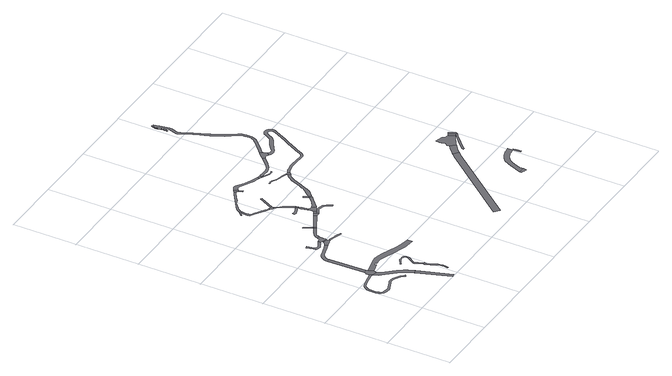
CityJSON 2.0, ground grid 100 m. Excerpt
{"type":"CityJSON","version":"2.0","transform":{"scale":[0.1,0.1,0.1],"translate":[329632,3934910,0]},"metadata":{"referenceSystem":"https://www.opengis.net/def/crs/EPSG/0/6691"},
"CityObjects":{
"road1":{"type":"Road","attributes":{"RoadStructureAttribute.sectionType":"1"},"geometry":[{"type":"MultiSurface","lod":"1","boundaries":[[[0,1,2,3,4,5,6,7,8,9,10,11,12,13,14,15,16,17,18,19,20,21,22,23,24,25,26,27,28,29,30,31,32,33,34,35,36,37,38,39,40,41,42,43,44,45,46,47,48,49,50,51,52,53,54,55,56,57,58,59]]]}]},
"road2":{"type":"Road","geometry":[{"type":"MultiSurface","lod":"1","boundaries":[[[60,61,62,63,59,58,64,65,66,67]]]}]},
"road3":{"type":"Road","attributes":{"RoadStructureAttribute.sectionType":"1"},"geometry":[{"type":"MultiSurface","lod":"1","boundaries":[[[68,69,70,71,72,73,64,58,74,75,76,77,78,79,80]]]}]},
"road4":{"type":"Road","attributes":{"RoadStructureAttribute.sectionType":"7"},"geometry":[{"type":"MultiSurface","lod":"1","boundaries":[[[81,60,67,82]]]}]},
"road5":{"type":"Road","geometry":[{"type":"MultiSurface","lod":"1","boundaries":[[[83,84,85,86,68,80]]]}]},
"road6":{"type":"Road","attributes":{"RoadStructureAttribute.sectionType":"1"},"geometry":[{"type":"MultiSurface","lod":"1","boundaries":[[[87,88,89,90,91,92,93,94,95,96,97,98,99,100,101,102,103,104,105,81,82]]]}]},
"road7":{"type":"Road","attributes":{"RoadStructureAttribute.sectionType":"1"},"geometry":[{"type":"MultiSurface","lod":"1","boundaries":[[[106,107,108,109,110,111,112,113,114,115,116,117,118,119,120,121,122,123,124,125,126,127,128,129,130,131,132,133,134,135,136,137]]]}]},
"road8":{"type":"Road","attributes":{"RoadStructureAttribute.sectionType":"1"},"geometry":[{"type":"MultiSurface","lod":"1","boundaries":[[[138,139,140,141,142,143,144,145,146,147,148,149,150,151,152,153,154,155,156,157,158]]]}]},
"road9":{"type":"Road","geometry":[{"type":"MultiSurface","lod":"1","boundaries":[[[159,160,106,137,161,162,138,158]]]}]},
"road10":{"type":"Road","attributes":{"RoadStructureAttribute.sectionType":"1"},"geometry":[{"type":"MultiSurface","lod":"1","boundaries":[[[65,163,164,165,166,167,168,169,170,171,172,173,174,175,176,177,178,179,180,181,182,183,184,185,186,66]]]}]},
"road11":{"type":"Road","attributes":{"RoadStructureAttribute.sectionType":"1"},"geometry":[{"type":"MultiSurface","lod":"1","boundaries":[[[187,188,189,190,191,192,193,194,195,196,197,198,199,200,201,202,203,204,205,206,207,208,209,210,211,212,213,214,215,216,217,218,219,220,221,222,223,224]]]}]},
"road12":{"type":"Road","geometry":[{"type":"MultiSurface","lod":"1","boundaries":[[[225,226,227,228,229,230,231,232,233,234,95,94,235,236,237]]]}]},
"road13":{"type":"Road","attributes":{"RoadStructureAttribute.sectionType":"1"},"geometry":[{"type":"MultiSurface","lod":"1","boundaries":[[[238,239,228,227,240]]]}]},
"road14":{"type":"Road","geometry":[{"type":"MultiSurface","lod":"1","boundaries":[[[241,242,243,244,245,246,247,224,223,248,249,250,251,252,253,254,255,238,240,256,257,258,259,260]]]}]},
"road15":{"type":"Road","attributes":{"RoadStructureAttribute.sectionType":"1"},"geometry":[{"type":"MultiSurface","lod":"1","boundaries":[[[236,261,262,263,264,265,266,267,268,269,270,271,272,273,274,237]]]}]},
"road16":{"type":"Road","attributes":{"RoadStructureAttribute.sectionType":"1"},"geometry":[{"type":"MultiSurface","lod":"1","boundaries":[[[275,276,277,278,279,280,281,282,283,284,285,286,287,288,289,241,260]]]}]},
"road17":{"type":"Road","attributes":{"RoadStructureAttribute.sectionType":"1"},"geometry":[{"type":"MultiSurface","lod":"1","boundaries":[[[290,291,292,293,282]]]}]},
"road18":{"type":"Road","geometry":[{"type":"MultiSurface","lod":"1","boundaries":[[[282,281,294,290]]]}]},
"road19":{"type":"Road","attributes":{"RoadStructureAttribute.sectionType":"1"},"geometry":[{"type":"MultiSurface","lod":"1","boundaries":[[[295,296,290,294]]]}]},
"road20":{"type":"Road","geometry":[{"type":"MultiSurface","lod":"1","boundaries":[[[297,298,299,300,301]]]}]},
"road21":{"type":"Road","attributes":{"RoadStructureAttribute.sectionType":"1"},"geometry":[{"type":"MultiSurface","lod":"1","boundaries":[[[300,299,302,303,304,300,305,306,307,308,309,310,311,312,313,314,315,316,317,318,319,320,321,322,323,324,301]]]}]},
"road22":{"type":"Road","geometry":[{"type":"MultiSurface","lod":"1","boundaries":[[[325,326,327,328,296,295,329,330]]]}]},
"road23":{"type":"Road","geometry":[{"type":"MultiSurface","lod":"1","boundaries":[[[331,332,333,334,335,314,313,336,337,338]]]}]},
"road24":{"type":"Road","geometry":[{"type":"MultiSurface","lod":"1","boundaries":[[[339,340,341,342,343,344,345,346,347,348,349,350]]]}]},
"road25":{"type":"Road","attributes":{"RoadStructureAttribute.sectionType":"1"},"geometry":[{"type":"MultiSurface","lod":"1","boundaries":[[[351,328,327,352,353]]]}]},
"road26":{"type":"Road","attributes":{"RoadStructureAttribute.sectionType":"1"},"geometry":[{"type":"MultiSurface","lod":"1","boundaries":[[[354,355,356,357,358,359,360,361,362,363,364,298,297,365,366,367,368,369,370,371,372,373,374,375]]]}]},
"road27":{"type":"Road","attributes":{"RoadStructureAttribute.sectionType":"1"},"geometry":[{"type":"MultiSurface","lod":"1","boundaries":[[[376,377,378,379,380,381,382,383,350,384,385,386,387,388,389,390,391,392,393,394,331,338]]]}]},
"road28":{"type":"Road","attributes":{"RoadStructureAttribute.sectionType":"1"},"geometry":[{"type":"MultiSurface","lod":"1","boundaries":[[[395,396,349,397,398,399,400]]]}]},
"road29":{"type":"Road","geometry":[{"type":"MultiSurface","lod":"1","boundaries":[[[349,396,384,350]]]}]},
"road30":{"type":"Road","attributes":{"RoadStructureAttribute.sectionType":"1"},"geometry":[{"type":"MultiSurface","lod":"1","boundaries":[[[333,401,402,403,334]]]}]},
"road31":{"type":"Road","geometry":[{"type":"MultiSurface","lod":"1","boundaries":[[[404,405,406,407,408,409,410,411,412,413,414,415,416,417,418,400,399,419,420,421,351,353]]]}]},
"road32":{"type":"Road","attributes":{"RoadStructureAttribute.sectionType":"1"},"geometry":[{"type":"MultiSurface","lod":"1","boundaries":[[[422,423,424,425,426,427,428,429,430,431,432,433,434,435,436,437,438,439,440,441,325,330]]]}]},
"road33":{"type":"Road","attributes":{"RoadStructureAttribute.sectionType":"1"},"geometry":[{"type":"MultiSurface","lod":"1","boundaries":[[[442,443,444,445,446,447,448,449,450,451,452,453,454,455,456,411,410]]]}]},
"road34":{"type":"Road","geometry":[{"type":"MultiSurface","lod":"1","boundaries":[[[457,458,459,460,354,375]]]}]},
"road35":{"type":"Road","geometry":[{"type":"MultiSurface","lod":"1","boundaries":[[[461,462,458,457]]]}]},
"road36":{"type":"Road","geometry":[{"type":"MultiSurface","lod":"1","boundaries":[[[463,464,465,466]]]}]},
"road37":{"type":"Road","geometry":[{"type":"MultiSurface","lod":"1","boundaries":[[[447,446,467,463,466]]]}]},
"road38":{"type":"Road","attributes":{"RoadStructureAttribute.sectionType":"1"},"geometry":[{"type":"MultiSurface","lod":"1","boundaries":[[[459,468,469,470,471,472,473,474,475,476,477,478,479,480,481,482,483,484,485,486,487,488,489,490,460]]]}]},
"road39":{"type":"Road","attributes":{"RoadStructureAttribute.sectionType":"1"},"geometry":[{"type":"MultiSurface","lod":"1","boundaries":[[[491,492,493,494,495,496,497,498,499,500,501,502,503,504,505,506,507,463,467,508,509,510,511,512,513,514,515,516,517,518,519,520,521,522,523,524]]]}]},
"road40":{"type":"Road","geometry":[{"type":"MultiSurface","lod":"1","boundaries":[[[479,478,525,526,527]]]}]},
"road41":{"type":"Road","attributes":{"RoadStructureAttribute.sectionType":"1"},"geometry":[{"type":"MultiSurface","lod":"1","boundaries":[[[528,529,530,531,532,533,534,535,536,537,538,539,540,541,542,543,544,545,546,547,548,549,550,551]]]}]},
"road42":{"type":"Road","geometry":[{"type":"MultiSurface","lod":"1","boundaries":[[[550,524,523,552,553,554,551]]]}]},
"road43":{"type":"Road","attributes":{"RoadStructureAttribute.sectionType":"1"},"geometry":[{"type":"MultiSurface","lod":"1","boundaries":[[[526,525,555,556,557,558,559,560,561,562,563,564,526,565,566,567,568,569,570,571,572,573,574,575,576,577,578,579,580,581,582,583,584,585,586,587,527]]]}]},
"road44":{"type":"Road","attributes":{"function":"2","RoadStructureAttribute.sectionType":"7"},"geometry":[{"type":"MultiSurface","lod":"1","boundaries":[[[588,589,590,591,592,593,594]]]}]},
"road45":{"type":"Road","geometry":[{"type":"MultiSurface","lod":"1","boundaries":[[[595,596,597,598,599,600,601,578,577,602,603,604,605,606,607,608]]]}]},
"road46":{"type":"Road","attributes":{"RoadStructureAttribute.sectionType":"1"},"geometry":[{"type":"MultiSurface","lod":"1","boundaries":[[[607,609,610,611,612,613,614,615,616,617,618,619,620,621,622,623,624,625,626,627,628,629,630,631,632,633,634,635,636,637,638,639,640,641,642,643,644,645,646,647,648,649,650,651,652,653,654,655,656,657,658,659,660,661,662,663,664,665,666,554,553,667,668,669,670,671,672,673,674,675,676,677,678,679,680,681,682,683,684,685,686,687,688,689,690,691,692,693,694,695,696,697,698,699,700,701,702,703,704,705,706,707,708,709,710,711,712,713,714,715,716,717,718,719,720,721,722,723,608]]]}]},
"road47":{"type":"Road","attributes":{"RoadStructureAttribute.sectionType":"1"},"geometry":[{"type":"MultiSurface","lod":"1","boundaries":[[[724,725,726,727,728,729,730,731,732,733,734,735,736,737,738,739,740,741,742,743,744,745]]]}]},
"road48":{"type":"Road","attributes":{"RoadStructureAttribute.sectionType":"1"},"geometry":[{"type":"MultiSurface","lod":"1","boundaries":[[[746,747,748,749,750,751,752,753,754,755,756,757,758,759,760,761,762,763,764,765,766,767,768,769,770,771,772,773,774,775,776,777,600,599,778,779,780,781,782,783,784,785,786,787,788,789,790,791,792,793,794,795,796,797,798,799,800,801,802,803,804,805,806,807,808,809,810,811,745]]]}]},
"road49":{"type":"Road","geometry":[{"type":"MultiSurface","lod":"1","boundaries":[[[811,812,813,814,724,745]]]}]},
"road50":{"type":"Road","geometry":[{"type":"MultiSurface","lod":"1","boundaries":[[[815,816,817,818,819,820]]]}]},
"road51":{"type":"Road","attributes":{"function":"2","RoadStructureAttribute.sectionType":"1"},"geometry":[{"type":"MultiSurface","lod":"1","boundaries":[[[821,822,823,824,825,826,827,828,829,830,831,832,833,834,835,836,837,838,839,840,841,842,835,843,844,845,846,847,848,849,850,851,852,853,854,855,856,857,816,815]]]}]},
"road52":{"type":"Road","attributes":{"function":"2","RoadStructureAttribute.sectionType":"1"},"geometry":[{"type":"MultiSurface","lod":"1","boundaries":[[[858,859,860,861,862,863,864,588,594]]]}]},
"road53":{"type":"Road","geometry":[{"type":"MultiSurface","lod":"1","boundaries":[[[865,866,867,868,869,870,871,872,873,874,875,876,877,878,879,862,861,880,881,882]]]}]},
"road54":{"type":"Road","attributes":{"RoadStructureAttribute.sectionType":"1"},"geometry":[{"type":"MultiSurface","lod":"1","boundaries":[[[883,884,885,886,887,888,889,890,891,892,893,894,895]]]}]},
"road55":{"type":"Road","attributes":{"function":"2","RoadStructureAttribute.sectionType":"1"},"geometry":[{"type":"MultiSurface","lod":"1","boundaries":[[[896,897,865,882]]]}]},
"road56":{"type":"Road","geometry":[{"type":"MultiSurface","lod":"1","boundaries":[[[883,895,898,899,897,896]]]}]}
},
"vertices":[
[262,1029,0],[151,1008,0],[78,984,0],[45,955,0],[18,898,0],[5,852,0],[2,804,0],[5,753,0],[20,708,0],[38,674,0],[53,662,0],[71,651,0],[88,642,0],[108,634,0],[120,630,0],[132,627,0],[149,625,0],[160,624,0],[168,625,0],[182,628,0],[196,632,0],[220,642,0],[263,660,0],[331,690,0],[346,696,0],[361,700,0],[375,701,0],[396,701,0],[427,693,0],[466,675,0],[521,638,0],[559,601,0],[574,582,0],[597,601,0],[581,621,0],[541,661,0],[481,701,0],[437,721,0],[400,731,0],[374,731,0],[354,730,0],[318,715,0],[265,692,0],[216,670,0],[174,658,0],[153,659,0],[123,665,0],[82,679,0],[62,694,0],[48,720,0],[34,759,0],[32,804,0],[35,847,0],[46,887,0],[69,936,0],[93,958,0],[159,979,0],[268,999,0],[371,1018,0],[358,1046,0],
[373,1138,0],[364,1105,0],[354,1104,0],[355,1074,0],[459,994,0],[466,1038,0],[442,1123,0],[429,1139,0],
[765,547,0],[728,635,0],[698,689,0],[635,769,0],[524,896,0],[472,958,0],[386,988,0],[415,925,0],[474,854,0],[585,727,0],[644,653,0],[670,606,0],[708,524,0],
[358,1722,0],[413,1723,0],
[711,516,0],[890,5,0],[946,25,0],[769,538,0],
[416,1758,0],[418,1772,0],[423,1785,0],[435,1801,0],[460,1827,0],[488,1841,0],[640,1890,0],[705,1910,0],[691,1954,0],[628,1933,0],[471,1883,0],[457,1879,0],[440,1871,0],[421,1859,0],[396,1832,0],[384,1811,0],[372,1785,0],[366,1765,0],[360,1744,0],
[979,536,0],[953,600,0],[934,633,0],[930,646,0],[931,658,0],[932,667,0],[1000,769,0],[1009,796,0],[1009,815,0],[1001,839,0],[981,857,0],[954,865,0],[927,865,0],[893,863,0],[816,816,0],[799,802,0],[808,790,0],[824,803,0],[898,845,0],[928,847,0],[951,847,0],[972,841,0],[986,828,0],[991,812,0],[991,799,0],[984,777,0],[915,673,0],[913,660,0],[912,644,0],[917,626,0],[936,592,0],[963,529,0],
[963,502,0],[963,501,0],[964,489,0],[967,478,0],[992,421,0],[1041,328,0],[1045,318,0],[1049,267,0],[1049,228,0],[1037,179,0],[1056,172,0],[1069,223,0],[1067,267,0],[1063,322,0],[1060,328,0],[1055,340,0],[1012,431,0],[988,486,0],[986,492,0],[985,498,0],[985,501,0],
[987,503,0],[997,522,0],[965,523,0],[963,514,0],
[479,1041,0],[494,1045,0],[616,1077,0],[609,1111,0],[652,1120,0],[658,1093,0],[722,1103,0],[760,1096,0],[850,1068,0],[958,1021,0],[1208,948,0],[1306,930,0],[1374,925,0],[1374,1009,0],[1292,1014,0],[1159,1049,0],[1016,1104,0],[913,1147,0],[823,1173,0],[795,1180,0],[742,1181,0],[690,1176,0],[564,1149,0],[458,1123,0],
[713,2073,0],[680,2055,0],[630,2025,0],[626,2023,0],[621,2021,0],[612,2019,0],[606,2018,0],[598,2017,0],[592,2018,0],[585,2019,0],[581,2021,0],[577,2022,0],[574,2025,0],[569,2034,0],[562,2050,0],[536,2159,0],[502,2150,0],[529,2040,0],[537,2019,0],[545,2002,0],[549,1998,0],[555,1994,0],[565,1989,0],[575,1985,0],[584,1984,0],[598,1982,0],[609,1982,0],[617,1983,0],[626,1985,0],[635,1988,0],[644,1993,0],[699,2025,0],[704,2028,0],[713,2030,0],[722,2032,0],[727,2033,0],[730,2033,0],[729,2079,0],
[830,1966,0],[813,1977,0],[817,1987,0],[755,2010,0],[754,2007,0],[752,2004,0],[748,1999,0],[744,1995,0],[732,1984,0],[717,1972,0],[792,1937,0],[827,1945,0],[832,1966,0],
[756,2020,0],[756,2015,0],[820,1996,0],
[795,2131,0],[792,2123,0],[790,2106,0],[787,2102,0],[783,2098,0],[775,2093,0],[765,2089,0],[733,2033,0],[739,2033,0],[744,2033,0],[750,2032,0],[753,2030,0],[754,2028,0],[756,2026,0],[756,2023,0],[830,2021,0],[831,2030,0],[835,2071,0],[837,2094,0],[839,2118,0],
[849,1942,0],[909,1928,0],[931,1923,0],[949,1918,0],[965,1913,0],[1001,1900,0],[1044,1881,0],[1052,1899,0],[1008,1918,0],[972,1932,0],[955,1937,0],[936,1942,0],[913,1947,0],[859,1960,0],
[844,2137,0],[848,2152,0],[854,2166,0],[864,2180,0],[873,2190,0],[918,2216,0],[994,2256,0],[973,2294,0],[898,2252,0],[846,2216,0],[834,2206,0],[826,2196,0],[817,2183,0],[806,2164,0],[798,2142,0],
[992,2304,0],[967,2358,0],[929,2438,0],[908,2429,0],
[1012,2266,0],
[1270,2404,0],[1248,2444,0],
[856,3398,0],[827,3405,0],[808,3385,0],[819,3375,0],[848,3367,0],
[790,3367,0],[757,3336,0],[765,3325,0],[817,3368,0],[808,3280,0],[808,3268,0],[809,3255,0],[813,3219,0],[824,3213,0],[869,3190,0],[1030,3088,0],[1089,3052,0],[1102,3074,0],[1074,3086,0],[1041,3106,0],[887,3207,0],[856,3227,0],[847,3235,0],[841,3248,0],[839,3260,0],[838,3268,0],[838,3280,0],[846,3363,0],
[1323,2436,0],[1318,2434,0],[1314,2436,0],[1295,2471,0],[1322,2400,0],[1338,2409,0],
[1153,3040,0],[1149,3051,0],[1154,3062,0],[1132,3074,0],[1119,3072,0],[1090,3052,0],[1123,3025,0],[1133,3016,0],
[1201,2726,0],[1191,2723,0],[1184,2721,0],[1176,2722,0],[1156,2727,0],[1145,2694,0],[1170,2688,0],[1185,2686,0],[1199,2688,0],[1213,2692,0],[1307,2728,0],[1299,2763,0],
[1339,2495,0],[1335,2448,0],[1358,2462,0],
[1212,3704,0],[1176,3682,0],[1043,3594,0],[980,3548,0],[872,3468,0],[861,3459,0],[858,3456,0],[852,3450,0],[840,3435,0],[833,3422,0],[828,3411,0],[857,3401,0],[861,3410,0],[867,3421,0],[874,3433,0],[880,3440,0],[891,3450,0],[994,3535,0],[1058,3557,0],[1060,3569,0],[1190,3655,0],[1233,3671,0],
[1162,2993,0],[1197,2953,0],[1221,2922,0],[1234,2903,0],[1238,2896,0],[1264,2852,0],[1282,2815,0],[1298,2767,0],[1328,2769,0],[1327,2775,0],[1308,2822,0],[1287,2859,0],[1282,2867,0],[1257,2908,0],[1253,2914,0],[1239,2935,0],[1214,2967,0],[1177,3009,0],[1163,3027,0],
[1346,2686,0],[1335,2734,0],[1317,2680,0],[1336,2587,0],[1336,2586,0],[1365,2592,0],
[1230,3208,0],[1268,3282,0],[1246,3294,0],
[1364,2465,0],[1387,2477,0],[1421,2491,0],[1431,2496,0],[1440,2501,0],[1449,2509,0],[1457,2517,0],[1410,2571,0],[1402,2569,0],[1394,2569,0],[1386,2571,0],[1380,2574,0],[1374,2579,0],[1370,2584,0],[1368,2587,0],[1346,2542,0],[1347,2516,0],[1345,2503,0],
[1353,2417,0],[1422,2453,0],[1428,2454,0],[1438,2453,0],[1459,2447,0],[1522,2430,0],[1530,2426,0],[1538,2418,0],[1549,2403,0],[1593,2323,0],[1617,2335,0],[1569,2414,0],[1552,2439,0],[1540,2454,0],[1531,2461,0],[1466,2477,0],[1438,2482,0],[1429,2482,0],[1420,2481,0],[1391,2468,0],
[1570,2615,0],[1596,2639,0],[1620,2662,0],[1643,2685,0],[1648,2690,0],[1619,2720,0],[1613,2711,0],[1592,2690,0],[1569,2669,0],[1544,2646,0],[1522,2629,0],[1500,2614,0],[1480,2602,0],[1457,2589,0],[1438,2580,0],
[1260,3662,0],[1288,3670,0],[1285,3681,0],[1255,3731,0],
[1278,3596,0],[1307,3604,0],
[1636,2741,0],[1596,2808,0],[1574,2795,0],[1614,2728,0],
[1667,2708,0],
[1319,3697,0],[1330,3702,0],[1345,3705,0],[1356,3703,0],[1366,3699,0],[1410,3679,0],[1463,3645,0],[1546,3603,0],[1592,3582,0],[1632,3571,0],[1686,3559,0],[1695,3596,0],[1643,3609,0],[1583,3629,0],[1481,3681,0],[1376,3744,0],[1358,3757,0],[1348,3761,0],[1337,3764,0],[1323,3763,0],[1311,3760,0],[1286,3750,0],[1283,3748,0],
[1950,3245,0],[1938,3236,0],[1917,3217,0],[1904,3205,0],[1897,3195,0],[1890,3184,0],[1871,3154,0],[1856,3127,0],[1843,3097,0],[1825,3051,0],[1794,2976,0],[1774,2929,0],[1762,2903,0],[1750,2884,0],[1736,2865,0],[1720,2845,0],[1702,2823,0],[1736,2774,0],[1753,2794,0],[1763,2810,0],[1773,2831,0],[1794,2877,0],[1811,2913,0],[1831,2961,0],[1862,3036,0],[1880,3082,0],[1892,3109,0],[1905,3133,0],[1924,3163,0],[1928,3170,0],[1934,3179,0],[1958,3200,0],[1981,3219,0],[1959,3251,0],
[1730,3537,0],[1737,3551,0],[1745,3584,0],
[1928,3299,0],[1910,3305,0],[1804,3332,0],[1785,3339,0],[1738,3369,0],[1714,3377,0],[1700,3383,0],[1684,3384,0],[1672,3383,0],[1653,3380,0],[1642,3378,0],[1647,3364,0],[1656,3366,0],[1674,3369,0],[1684,3369,0],[1697,3368,0],[1709,3363,0],[1731,3356,0],[1779,3326,0],[1800,3318,0],[1906,3290,0],[1910,3289,0],[1962,3272,0],[1966,3287,0],
[2002,3235,0],[2019,3250,0],[1996,3278,0],
[1846,3479,0],[1870,3475,0],[1892,3476,0],[1905,3480,0],[1915,3487,0],[1909,3500,0],[1900,3494,0],[1889,3491,0],[1871,3490,0],[1850,3494,0],[1774,3545,0],[1831,3541,0],[1885,3542,0],[1906,3545,0],[1927,3550,0],[1951,3557,0],[1973,3566,0],[2019,3597,0],[2051,3620,0],[2066,3632,0],[2100,3667,0],[2134,3703,0],[2173,3733,0],[2139,3765,0],[2115,3739,0],[2037,3664,0],[1998,3628,0],[1944,3592,0],[1935,3588,0],[1919,3584,0],[1890,3579,0],[1829,3578,0],[1752,3582,0],
[3534,1491,0],[3527,1483,0],[3488,1441,0],[2564,290,0],[2638,222,0],[3566,1379,0],[3614,1428,0],
[2278,3777,0],[2270,3792,0],[2266,3807,0],[2268,3818,0],[2272,3829,0],[2237,3865,0],[2194,3824,0],[2190,3738,0],[2219,3741,0],[2231,3741,0],[2239,3739,0],[2245,3734,0],[2249,3730,0],[2285,3766,0],
[2261,3719,0],[2277,3708,0],[2291,3703,0],[2304,3698,0],[2318,3695,0],[2332,3692,0],[2344,3693,0],[2358,3696,0],[2383,3708,0],[2435,3740,0],[2448,3748,0],[2516,3792,0],[2597,3842,0],[2616,3856,0],[2635,3873,0],[2646,3882,0],[2657,3896,0],[2668,3912,0],[2691,3963,0],[2703,3986,0],[2713,4000,0],[2724,4010,0],[2738,4017,0],[2750,4018,0],[2762,4017,0],[2769,4014,0],[2776,4010,0],[2783,4004,0],[2788,3999,0],[2793,3991,0],[2796,3983,0],[2798,3972,0],[2798,3961,0],[2797,3953,0],[2794,3940,0],[2785,3921,0],[2717,3785,0],[2665,3690,0],[2629,3623,0],[2545,3466,0],[2514,3405,0],[2495,3367,0],[2486,3349,0],[2485,3347,0],[2480,3339,0],[2474,3334,0],[2466,3330,0],[2456,3326,0],[2445,3325,0],[2430,3325,0],[2338,3330,0],[2299,3331,0],[2251,3331,0],[2178,3331,0],[2089,3320,0],[2066,3316,0],[2051,3310,0],[2031,3299,0],[2020,3250,0],[2051,3267,0],[2067,3275,0],[2081,3280,0],[2098,3284,0],[2173,3295,0],[2249,3297,0],[2298,3295,0],[2411,3291,0],[2441,3292,0],[2458,3293,0],[2471,3296,0],[2484,3302,0],[2495,3310,0],[2504,3320,0],[2507,3327,0],[2521,3351,0],[2541,3392,0],[2571,3452,0],[2643,3585,0],[2655,3609,0],[2712,3713,0],[2720,3728,0],[2743,3771,0],[2812,3907,0],[2827,3940,0],[2832,3960,0],[2833,3980,0],[2830,3996,0],[2825,4009,0],[2814,4027,0],[2798,4043,0],[2780,4054,0],[2762,4060,0],[2743,4062,0],[2729,4063,0],[2716,4061,0],[2698,4053,0],[2682,4040,0],[2672,4028,0],[2660,4008,0],[2643,3974,0],[2616,3925,0],[2605,3908,0],[2597,3902,0],[2584,3894,0],[2551,3878,0],[2518,3862,0],[2483,3845,0],[2417,3789,0],[2370,3747,0],[2360,3742,0],[2346,3738,0],[2332,3737,0],[2318,3740,0],[2306,3747,0],[2297,3754,0],
[2064,5482,0],[2063,5480,0],[2058,5467,0],[2055,5438,0],[2057,5408,0],[2070,5354,0],[2075,5315,0],[2075,5299,0],[2074,5284,0],[2072,5267,0],[2069,5253,0],[2083,5250,0],[2087,5264,0],[2090,5282,0],[2090,5297,0],[2090,5316,0],[2085,5356,0],[2072,5410,0],[2070,5438,0],[2073,5464,0],[2075,5469,0],[2078,5474,0],
[2077,5461,0],[2078,5452,0],[2084,5430,0],[2097,5401,0],[2111,5328,0],[2120,5297,0],[2122,5273,0],[2122,5253,0],[2115,5225,0],[2094,5156,0],[2086,5124,0],[2084,5102,0],[2088,5089,0],[2105,5059,0],[2180,4901,0],[2219,4812,0],[2239,4747,0],[2269,4675,0],[2361,4489,0],[2407,4409,0],[2465,4336,0],[2478,4317,0],[2486,4293,0],[2495,4238,0],[2499,4172,0],[2497,4149,0],[2486,4124,0],[2478,4105,0],[2463,4084,0],[2400,4014,0],[2361,3978,0],[2285,3911,0],[2281,3847,0],[2292,3862,0],[2325,3891,0],[2387,3947,0],[2428,3986,0],[2496,4060,0],[2512,4085,0],[2523,4109,0],[2535,4140,0],[2539,4168,0],[2535,4242,0],[2524,4305,0],[2515,4332,0],[2499,4358,0],[2440,4432,0],[2396,4508,0],[2375,4550,0],[2306,4691,0],[2276,4761,0],[2257,4826,0],[2216,4918,0],[2141,5076,0],[2130,5093,0],[2126,5107,0],[2127,5125,0],[2133,5147,0],[2154,5216,0],[2161,5245,0],[2163,5271,0],[2160,5305,0],[2150,5338,0],[2136,5412,0],[2118,5459,0],[2116,5478,0],
[2118,5497,0],[2082,5514,0],[2079,5506,0],
[3702,447,0],[3612,451,0],[3603,423,0],[3661,404,0],[3660,396,0],[3700,394,0],
[3704,511,0],[3708,519,0],[3739,600,0],[3746,617,0],[3773,671,0],[3795,704,0],[3818,726,0],[3845,747,0],[3867,760,0],[3892,772,0],[3916,781,0],[3949,791,0],[3957,793,0],[4023,806,0],[4033,807,0],[4034,796,0],[4035,769,0],[4035,765,0],[4047,682,0],[4072,686,0],[4060,768,0],[4058,811,0],[4030,885,0],[4008,884,0],[3942,872,0],[3938,871,0],[3892,857,0],[3861,846,0],[3828,830,0],[3800,813,0],[3765,787,0],[3733,755,0],[3712,707,0],[3701,684,0],[3682,646,0],[3643,544,0],[3628,499,0],
[3626,1441,0],[3652,1466,0],[3684,1498,0],[3751,1551,0],[3690,1630,0],[3618,1573,0],[3563,1519,0],
[3898,1771,0],[3866,1776,0],[3843,1783,0],[3833,1793,0],[3826,1804,0],[3824,1819,0],[3700,1849,0],[3696,1828,0],[3692,1808,0],[3692,1789,0],[3696,1759,0],[3714,1703,0],[3702,1689,0],[3682,1666,0],[3683,1648,0],[3764,1561,0],[3937,1669,0],[3947,1674,0],
[3987,1689,0],[3944,1658,0],[3917,1632,0],[3869,1588,0],[3823,1545,0],[3713,1441,0],[3711,1414,0],[3736,1413,0],[3737,1429,0],[3840,1527,0],[3960,1639,0],[4008,1673,0],[4011,1680,0],
[3989,1695,0],[3939,1792,0],
[4022,1712,0],[3972,1809,0]
]}
